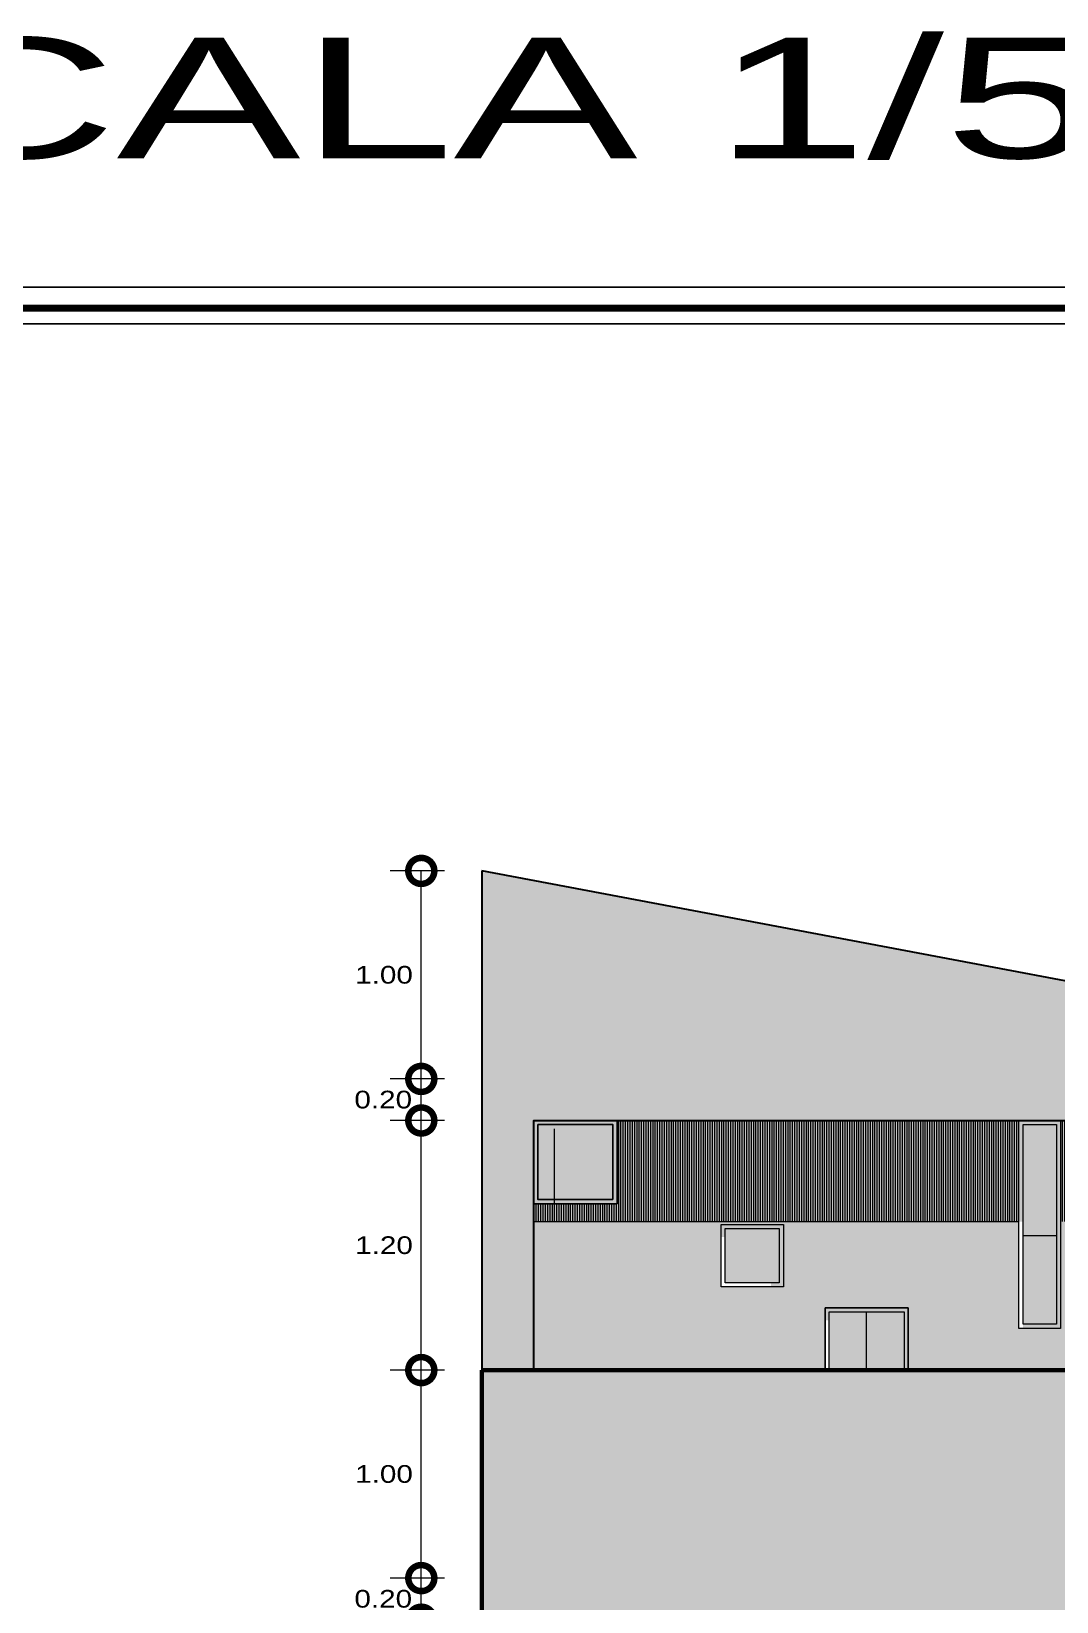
# Model space of a CAD drawing. Header units: millimetres. Extents: x 1555 to 3397, y 790 to 1592.
# Drawn here: x 1754.71 to 1759.64, y 808.36 to 815.91 of the extents above; entities that cross this region are included whole.
import ezdxf
from ezdxf.enums import TextEntityAlignment as Align

# ---------------------------------------------------------------- set-up
doc = ezdxf.new("R2010")
doc.units = ezdxf.units.MM
doc.layers.get('0').update_dxf_attribs({"lineweight": 5})
doc.layers.get('Defpoints').update_dxf_attribs({"lineweight": 5})
for name, color, linetype, lineweight in [('COTAS', 7, 'Continuous', 9), ('MARCO DE MENBRETE', 252, 'Continuous', 25), ('marcos de ventanas', 7, 'Continuous', 15), ('MURO ELEV', 7, 'Continuous', 20), ('MURO ELEV 01', 251, 'Continuous', 30), ('MURO ELEV 02', 7, 'Continuous', 60), ('SOMBRA', 7, 'Continuous', 9), ('sombras', 250, 'Continuous', 0), ('Tex', 251, 'Continuous', 9), ('valoriza', 147, 'Continuous', 9)]:
    doc.layers.add(name, color=color, linetype=linetype, lineweight=lineweight)
doc.layers.add('LOGO', color=7, linetype='Continuous')
doc.layers.add('MARCO  LOGITO LM', color=7, linetype='Continuous', lineweight=25, true_color=0x5b584a)
doc.layers.add('RELLENO DE MURO CORTE', color=7, linetype='Continuous', lineweight=5, true_color=0x5b605f)
doc.styles.add('STYLE1-50EJES', font='swissel.ttf', dxfattribs={"width": 1.2, "height": 0.085})
doc.styles.add('TEXTO AMBIENTES', font='', dxfattribs={"width": 1.75, "height": 0.2})
doc.styles.get('TEXTO AMBIENTES').set_extended_font_data('Gulim')
doc.dimstyles.new('DIM-1-50ejes', dxfattribs={"dimtxt": 0.085, "dimasz": 0.25, "dimexe": 0.15, "dimexo": 0.18, "dimgap": 0.03, "dimtad": 2, "dimtih": 1, "dimtoh": 1, "dimzin": 0, "dimdsep": 46, "dimtxsty": 'STYLE1-50EJES', "dimblk1": 'DOTSMALL', "dimblk2": 'DOTSMALL', "dimsah": 1, "dimcen": 2.75, "dimclrd": 256, "dimclre": 256, "dimclrt": 256, "dimazin": 0, "dimtfac": 1, "dimtix": 1, "dimtmove": 0, "dimatfit": 3, "dimldrblk": 'DOTSMALL', "dimfxl": 1, "dimfxlon": 1, "dimtolj": 1, "dimtzin": 0, "dimlwd": -1, "dimlwe": -1, "dimarcsym": 0})

# ---------------------------------------------------------------- blocks, each defined once
blk = doc.blocks.new('_DOTSMALL')
at = {"color": 0, "linetype": 'ByBlock', "const_width": 0.5}
blk.add_lwpolyline([(-0.0625, 0, 1), (0.0625, 0, 1)], format="xyb", close=True, dxfattribs=at)
blk = doc.blocks.new('*D592')
at = {"layer": 'COTAS', "transparency": 16777216}
for p, q in [((1756.692, 808.4722), (1756.4312, 808.4722)), ((1756.5812, 808.2722), (1756.5812, 808.4722)), ((1756.692, 808.2722), (1756.4312, 808.2722))]:
    blk.add_line(p, q, dxfattribs=at)
at = {"layer": 'Defpoints', "color": 0, "transparency": 16777216}
for p in [(1756.5812, 808.4722), (1756.872, 808.4722), (1756.872, 808.2722)]:
    blk.add_point(p, dxfattribs=at)
at = {"layer": 'COTAS', "transparency": 16777216, "xscale": 0.25, "yscale": 0.25, "zscale": 0.25}
for p, rotation in [((1756.5812, 808.4722), 90), ((1756.5812, 808.2722), 270)]:
    blk.add_blockref('_DOTSMALL', p, dxfattribs=dict(at, rotation=rotation))
at = {"layer": 'COTAS', "transparency": 16777216, "insert": (1756.3982, 808.3722), "char_height": 0.085, "attachment_point": 5, "style": 'STYLE1-50EJES'}
blk.add_mtext('\\A1;0.20', dxfattribs=at)
blk = doc.blocks.new('*D582')
at = {"layer": 'COTAS', "transparency": 16777216}
for p, q in [((1756.692, 809.4722), (1756.4312, 809.4722)), ((1756.5812, 808.4722), (1756.5812, 809.4722)), ((1756.692, 808.4722), (1756.4312, 808.4722))]:
    blk.add_line(p, q, dxfattribs=at)
at = {"layer": 'Defpoints', "color": 0, "transparency": 16777216}
for p in [(1756.5812, 809.4722), (1756.872, 809.4722), (1756.872, 808.4722)]:
    blk.add_point(p, dxfattribs=at)
at = {"layer": 'COTAS', "transparency": 16777216, "xscale": 0.25, "yscale": 0.25, "zscale": 0.25}
for p, rotation in [((1756.5812, 809.4722), 90), ((1756.5812, 808.4722), 270)]:
    blk.add_blockref('_DOTSMALL', p, dxfattribs=dict(at, rotation=rotation))
at = {"layer": 'COTAS', "transparency": 16777216, "insert": (1756.4019, 808.9722), "char_height": 0.085, "attachment_point": 5, "style": 'STYLE1-50EJES'}
blk.add_mtext('\\A1;1.00', dxfattribs=at)
blk = doc.blocks.new('*D583')
at = {"layer": 'COTAS', "transparency": 16777216}
for p, q in [((1756.692, 810.6722), (1756.4312, 810.6722)), ((1756.5812, 809.4722), (1756.5812, 810.6722)), ((1756.692, 809.4722), (1756.4312, 809.4722))]:
    blk.add_line(p, q, dxfattribs=at)
at = {"layer": 'Defpoints', "color": 0, "transparency": 16777216}
for p in [(1756.5812, 810.6722), (1756.872, 810.6722), (1756.872, 809.4722)]:
    blk.add_point(p, dxfattribs=at)
at = {"layer": 'COTAS', "transparency": 16777216, "xscale": 0.25, "yscale": 0.25, "zscale": 0.25}
for p, rotation in [((1756.5812, 810.6722), 90), ((1756.5812, 809.4722), 270)]:
    blk.add_blockref('_DOTSMALL', p, dxfattribs=dict(at, rotation=rotation))
at = {"layer": 'COTAS', "transparency": 16777216, "insert": (1756.4019, 810.0722), "char_height": 0.085, "attachment_point": 5, "style": 'STYLE1-50EJES'}
blk.add_mtext('\\A1;1.20', dxfattribs=at)
blk = doc.blocks.new('*D584')
at = {"layer": 'COTAS', "transparency": 16777216}
for p, q in [((1756.692, 810.8722), (1756.4312, 810.8722)), ((1756.5812, 810.6722), (1756.5812, 810.8722)), ((1756.692, 810.6722), (1756.4312, 810.6722))]:
    blk.add_line(p, q, dxfattribs=at)
at = {"layer": 'Defpoints', "color": 0, "transparency": 16777216}
for p in [(1756.5812, 810.8722), (1756.872, 810.8722), (1756.872, 810.6722)]:
    blk.add_point(p, dxfattribs=at)
at = {"layer": 'COTAS', "transparency": 16777216, "xscale": 0.25, "yscale": 0.25, "zscale": 0.25}
for p, rotation in [((1756.5812, 810.8722), 90), ((1756.5812, 810.6722), 270)]:
    blk.add_blockref('_DOTSMALL', p, dxfattribs=dict(at, rotation=rotation))
at = {"layer": 'COTAS', "transparency": 16777216, "insert": (1756.3982, 810.7722), "char_height": 0.085, "attachment_point": 5, "style": 'STYLE1-50EJES'}
blk.add_mtext('\\A1;0.20', dxfattribs=at)
blk = doc.blocks.new('*D585')
at = {"layer": 'COTAS', "transparency": 16777216}
for p, q in [((1756.692, 811.8722), (1756.4312, 811.8722)), ((1756.5812, 810.8722), (1756.5812, 811.8722)), ((1756.692, 810.8722), (1756.4312, 810.8722))]:
    blk.add_line(p, q, dxfattribs=at)
at = {"layer": 'Defpoints', "color": 0, "transparency": 16777216}
for p in [(1756.5812, 811.8722), (1756.872, 811.8722), (1756.872, 810.8722)]:
    blk.add_point(p, dxfattribs=at)
at = {"layer": 'COTAS', "transparency": 16777216, "xscale": 0.25, "yscale": 0.25, "zscale": 0.25}
for p, rotation in [((1756.5812, 811.8722), 90), ((1756.5812, 810.8722), 270)]:
    blk.add_blockref('_DOTSMALL', p, dxfattribs=dict(at, rotation=rotation))
at = {"layer": 'COTAS', "transparency": 16777216, "insert": (1756.4019, 811.3722), "char_height": 0.085, "attachment_point": 5, "style": 'STYLE1-50EJES'}
blk.add_mtext('\\A1;1.00', dxfattribs=at)

msp = doc.modelspace()

# ---------------------------------------------------------------- hatches: boundary and pattern name
h = msp.add_hatch(color=256)
h.set_gradient(color1=(139, 149, 134), color2=(125, 136, 119), rotation=180, one_color=1, tint=0.51, name='CURVED')
h.paths.add_polyline_path([(1760.82197, 810.67223), (1759.65426, 810.67223), (1759.65426, 809.67223), (1759.45426, 809.67223), (1759.45426, 810.67223), (1757.52197, 810.67223), (1757.52197, 810.27223), (1757.12197, 810.27223), (1757.12197, 809.47223), (1758.52197, 809.47223), (1758.52197, 809.77223), (1758.92197, 809.77223), (1758.92197, 809.47223), (1760.82197, 809.47223)])
h.paths.add_polyline_path([(1758.32197, 810.17223), (1758.32197, 809.87223), (1758.02197, 809.87223), (1758.02197, 810.17223)], flags=16)
h.paths.add_polyline_path([(1758.30197, 810.15223), (1758.30197, 809.89223), (1758.04197, 809.89223), (1758.04197, 810.15223)], flags=0)
at = {"layer": 'marcos de ventanas'}
h = msp.add_hatch(dxfattribs=at)
h.set_pattern_fill('_USER', color=256, scale=0.75, style=0, double=1, pattern_type=0)
h.set_pattern_definition([(0, (168.72064, 79.6186), (0, 0.75), []), (90, (168.72064, 79.6186), (-0.75, 5e-17), [])])
h.paths.add_polyline_path([(1757.50197, 810.63223), (1757.14197, 810.63223), (1757.14197, 810.27223), (1757.50197, 810.27223)])
h.paths.add_polyline_path([(1758.30197, 810.05223), (1758.04197, 810.05223), (1758.04197, 809.79223), (1758.30197, 809.79223)])
h.paths.add_polyline_path([(1759.63426, 810.63223), (1759.47426, 810.63223), (1759.47426, 809.67223), (1759.63426, 809.67223)])
h.paths.add_polyline_path([(1758.54197, 809.47223), (1758.90197, 809.47223), (1758.90197, 809.75223), (1758.54197, 809.75223)])
at = {"layer": 'RELLENO DE MURO CORTE'}
h = msp.add_hatch(color=256, dxfattribs=at)
h.set_gradient(color1=(113, 142, 162), color2=(227, 233, 237), rotation=15, one_color=1, tint=0.91, name='HEMISPHERICAL')
h.paths.add_polyline_path([(1757.50197, 810.63223), (1757.14197, 810.63223), (1757.14197, 810.27223), (1757.50197, 810.27223)])
h.paths.add_polyline_path([(1758.30197, 810.15223), (1758.04197, 810.15223), (1758.04197, 809.89223), (1758.30197, 809.89223)])
h.paths.add_polyline_path([(1759.63426, 810.63223), (1759.47426, 810.63223), (1759.47426, 809.67223), (1759.63426, 809.67223)])
h.paths.add_polyline_path([(1758.54197, 809.47223), (1758.90197, 809.47223), (1758.90197, 809.75223), (1758.54197, 809.75223)])
at = {"layer": 'RELLENO DE MURO CORTE', "true_color": 0xfa7b19}
h = msp.add_hatch(color=30, dxfattribs=at)
edge = h.paths.add_edge_path()
edge.add_line((1756.87197, 809.47223), (1760.82197, 809.47223))
edge.add_line((1760.82197, 809.47223), (1760.82197, 801.97223))
edge.add_line((1760.82197, 801.97223), (1757.47197, 801.97223))
edge.add_line((1757.47197, 801.97223), (1757.47197, 802.57223))
edge.add_line((1757.47197, 802.57223), (1758.50197, 802.57223))
edge.add_arc((1758.50197, 803.07223), 0.5, 270, 360)
edge.add_line((1759.00197, 803.07223), (1759.00197, 808.27223))
edge.add_line((1759.00197, 808.27223), (1756.87197, 808.27223))
edge.add_line((1756.87197, 808.27223), (1756.87197, 809.47223))
at = {"layer": 'SOMBRA'}
h = msp.add_hatch(dxfattribs=at)
h.set_pattern_fill('_USER', color=256, scale=0.011, angle=90, style=0, pattern_type=0)
h.set_pattern_definition([(90, (-0.170873, -2.846504), (-0.011, 7e-19), [])])
h.paths.add_polyline_path([(1760.87197, 810.67223), (1759.65426, 810.67223), (1759.65426, 810.1861), (1760.87197, 810.1861)])
h.paths.add_polyline_path([(1759.45426, 810.67223), (1757.52197, 810.67223), (1757.52197, 810.27223), (1757.12197, 810.27223), (1757.12197, 810.1861), (1759.45426, 810.1861)])
at = {"layer": 'sombras', "linetype": 'Continuous', "ltscale": 0.03}
h = msp.add_hatch(color=256, dxfattribs=at)
h.set_gradient(color1=(27, 80, 111), color2=(25, 74, 103), rotation=180, one_color=1, tint=0.25, name='CYLINDER')
h.paths.add_polyline_path([(1757.12197, 810.61223), (1757.12197, 810.67223), (1757.52197, 810.67223), (1757.52197, 810.27223), (1757.46197, 810.27223), (1757.12197, 810.27223)])
h = msp.add_hatch(color=256, dxfattribs=at)
h.set_gradient(color1=(27, 80, 111), color2=(25, 74, 103), rotation=180, one_color=1, tint=0.25, name='CYLINDER')
h.paths.add_polyline_path([(1759.45426, 810.1861), (1759.45426, 810.67223), (1759.65426, 810.67223), (1759.65426, 809.67223), (1759.59426, 809.67223), (1759.59426, 810.1861)])
h = msp.add_hatch(color=256, dxfattribs=at)
h.set_gradient(color1=(27, 80, 111), color2=(25, 74, 103), rotation=180, one_color=1, tint=0.25, name='CYLINDER')
h.paths.add_polyline_path([(1758.26197, 809.87223), (1758.32197, 809.87223), (1758.32197, 810.17223), (1758.02197, 810.17223), (1758.02197, 810.11223), (1758.26197, 810.11223)])
h = msp.add_hatch(color=256, dxfattribs=at)
h.set_gradient(color1=(27, 80, 111), color2=(25, 74, 103), rotation=180, one_color=1, tint=0.25, name='CYLINDER')
h.paths.add_polyline_path([(1758.86197, 809.47223), (1758.92197, 809.47223), (1758.92197, 809.77223), (1758.52197, 809.77223), (1758.52197, 809.71223), (1758.86197, 809.71223)])
at = {"layer": 'valoriza', "true_color": 0xfcc42c}
msp.add_hatch(color=40, dxfattribs=at).paths.add_polyline_path([(1756.87197, 811.87223), (1756.87197, 809.47223), (1757.12197, 809.47223), (1757.12197, 810.27223), (1757.12197, 810.67223), (1757.52197, 810.67223), (1759.45426, 810.67223), (1761.92197, 810.67223), (1761.92197, 809.47223), (1762.17197, 809.47223), (1762.17197, 810.87223)])

# ---------------------------------------------------------------- linework, layer by layer
at = {"layer": 'LOGO'}
msp.add_lwpolyline([(1740.13696, 793.95061), (1740.13696, 814.67797), (1769.27663, 814.67797), (1769.27663, 793.95061)], close=True, dxfattribs=at)
at = {"layer": 'MARCO  LOGITO LM', "ltscale": 0.8, "const_width": 0.03358}
msp.add_lwpolyline([(1769.17663, 814.57797), (1769.17663, 794.05061), (1740.23696, 794.05061), (1740.23696, 814.57797)], close=True, dxfattribs=at)
at = {"layer": 'MARCO DE MENBRETE'}
msp.add_lwpolyline([(1769.10163, 814.50297), (1769.10163, 794.12561), (1740.31196, 794.12561), (1740.31196, 814.50297)], close=True, dxfattribs=at)
at = {"layer": 'MURO ELEV'}
for points in [[(1760.82197, 810.67223), (1759.65426, 810.67223), (1759.65426, 809.67223), (1759.45426, 809.67223), (1759.45426, 810.67223), (1757.52197, 810.67223), (1757.52197, 810.27223), (1757.12197, 810.27223), (1757.12197, 809.47223), (1758.52197, 809.47223), (1758.52197, 809.77223), (1758.92197, 809.77223), (1758.92197, 809.47223), (1760.82197, 809.47223)], [(1759.45426, 810.67223), (1757.52197, 810.67223), (1757.52197, 810.27223), (1757.12197, 810.27223), (1757.12197, 810.1861), (1759.45426, 810.1861)], [(1758.30197, 809.89223), (1758.04197, 809.89223), (1758.04197, 810.15223), (1758.30197, 810.15223)], [(1758.30197, 809.89223), (1758.04197, 809.89223), (1758.04197, 810.15223), (1758.30197, 810.15223)], [(1758.54197, 809.75223), (1758.90197, 809.75223), (1758.90197, 809.47223), (1758.92197, 809.47223), (1758.92197, 809.77223), (1758.52197, 809.77223), (1758.52197, 809.47223), (1758.54197, 809.47223)]]:
    msp.add_lwpolyline(points, close=True, dxfattribs=at)
at = {"layer": 'MURO ELEV 01'}
msp.add_lwpolyline([(1756.87197, 811.87223), (1756.87197, 809.47223), (1757.12197, 809.47223), (1757.12197, 810.67223), (1757.12197, 810.67223), (1757.52197, 810.67223), (1759.45426, 810.67223), (1761.92197, 810.67223), (1761.92197, 809.47223), (1762.17197, 809.47223), (1762.17197, 810.87223)], close=True, dxfattribs=at)
at = {"layer": 'MURO ELEV 02'}
msp.add_lwpolyline([(1756.87197, 809.47223), (1760.82197, 809.47223), (1760.82197, 801.97223), (1757.47197, 801.97223), (1757.47197, 802.57223), (1758.50197, 802.57223, 0.4142136), (1759.00197, 803.07223), (1759.00197, 808.27223), (1756.87197, 808.27223)], format="xyb", close=True, dxfattribs=at)
at = {"layer": 'sombras', "lineweight": -3}
for points in [[(1757.52197, 810.27223), (1757.12197, 810.27223), (1757.12197, 810.67223), (1757.52197, 810.67223)], [(1757.50197, 810.29223), (1757.14197, 810.29223), (1757.14197, 810.65223), (1757.50197, 810.65223)]]:
    msp.add_lwpolyline(points, close=True, dxfattribs=at)
at = {"layer": 'sombras', "ltscale": 0.05}
for points in [[(1759.65426, 810.67223), (1759.65426, 809.67223), (1759.45426, 809.67223), (1759.45426, 810.67223)], [(1759.63426, 810.65223), (1759.63426, 809.69223), (1759.47426, 809.69223), (1759.47426, 810.65223)], [(1758.02197, 810.17223), (1758.32197, 810.17223), (1758.32197, 809.87223), (1758.02197, 809.87223)], [(1758.04197, 810.15223), (1758.30197, 810.15223), (1758.30197, 809.89223), (1758.04197, 809.89223)]]:
    msp.add_lwpolyline(points, close=True, dxfattribs=at)

# ---------------------------------------------------------------- texts
at = {"layer": 'Tex', "style": 'TEXTO AMBIENTES', "width": 1.75}
msp.add_text('A2 ESACALA 1/50', height=0.5786728, dxfattribs=at).set_placement((1755.04385, 815.58806), align=Align.MIDDLE_CENTER)

# ---------------------------------------------------------------- dimensions: what is measured, and where the dimension line sits
at = {"layer": 'COTAS'}
for base, p1, p2, picture, middle in [((1756.58123, 811.87223), (1756.87197, 810.87223), (1756.87197, 811.87223), '*D585', (1756.40192, 811.37223)), ((1756.58123, 810.87223), (1756.87197, 810.67223), (1756.87197, 810.87223), '*D584', (1756.39823, 810.77223)), ((1756.58123, 810.67223), (1756.87197, 809.47223), (1756.87197, 810.67223), '*D583', (1756.40192, 810.07223)), ((1756.58123, 809.47223), (1756.87197, 808.47223), (1756.87197, 809.47223), '*D582', (1756.40192, 808.97223)), ((1756.58123, 808.47223), (1756.87197, 808.27223), (1756.87197, 808.47223), '*D592', (1756.39823, 808.37223))]:
    dim = msp.add_linear_dim(base=base, p1=p1, p2=p2, angle=270, dimstyle='DIM-1-50ejes', override={"dimtmove": 1}, dxfattribs=at)
    dim.commit()
    dim.dimension.update_dxf_attribs({"geometry": picture, "text_midpoint": middle})

doc.saveas('drawing.dxf')
